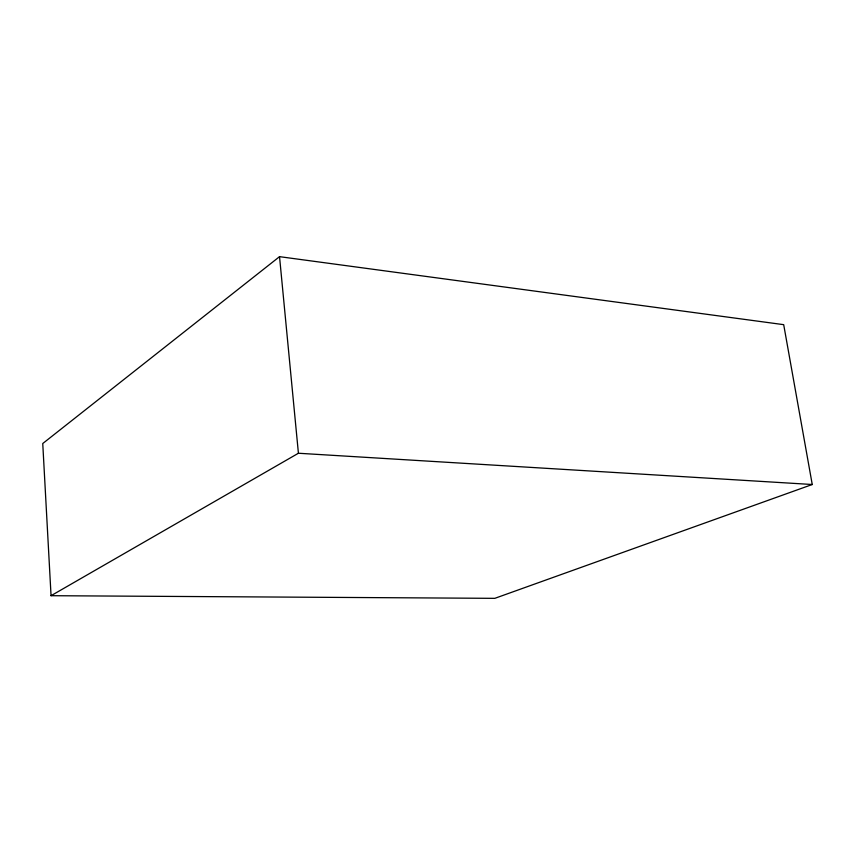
<?xml version="1.0" encoding="UTF-8"?>
<svg xmlns="http://www.w3.org/2000/svg" width="855" height="855" viewBox="0 0 855 855"><rect width="100%" height="100%" fill="white"/><g stroke="black" fill="none" stroke-linecap="round" stroke-linejoin="round"><path stroke-width="1.28" d="M279.532 256.66L42.75 443.521L51.054 595.7L494.821 598.34L812.25 484.507L783.693 324.665L279.532 256.66L298.416 453.246L51.054 595.7M298.416 453.246L812.25 484.507"/></g></svg>
